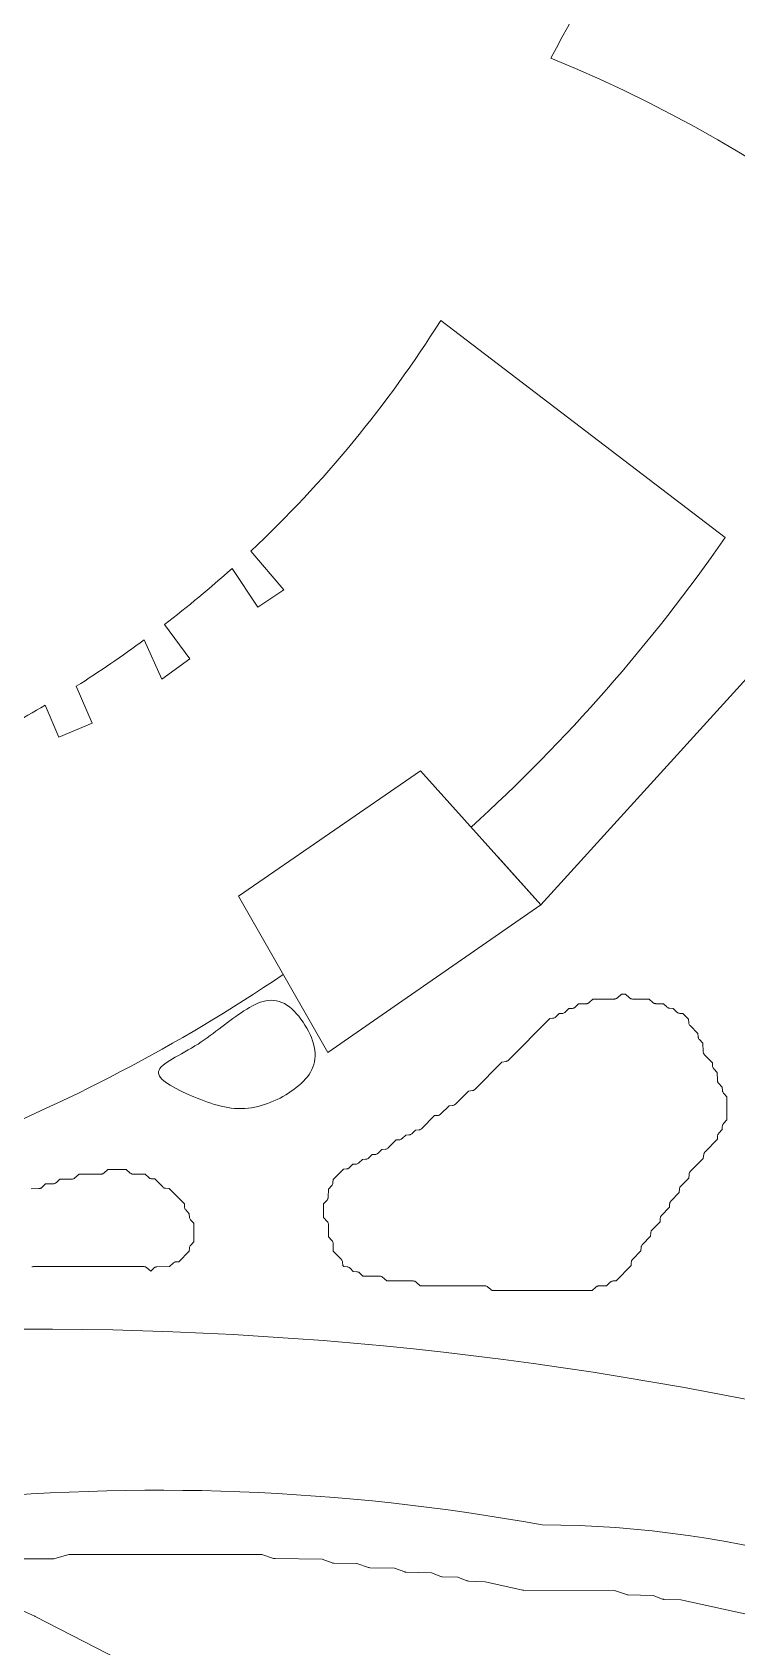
# Model space of a CAD drawing. Header units: inches. Extents: x 36 to 80.3, y 17.3 to 55.9.
# Drawn here: x 57.42 to 61.32, y 30.96 to 39.88 of the extents above; entities that cross this region are included whole.
import ezdxf

# ---------------------------------------------------------------- set-up
doc = ezdxf.new("R2010")
doc.units = ezdxf.units.IN
for name, color, linetype, lineweight in [('01_ORIGINAL_CAD', 7, 'CONTINUOUS', 20), ('02_APPROVED_PDF_OUTLINES', 7, 'CONTINUOUS', 15), ('03_ADDED_AREAS_SAME_COMPOSITION', 7, 'CONTINUOUS', 15)]:
    doc.layers.add(name, color=color, linetype=linetype, lineweight=lineweight)

msp = doc.modelspace()

# ---------------------------------------------------------------- linework, layer by layer
at = {"layer": '01_ORIGINAL_CAD'}
for points in [[(60.2903, 39.7397, -0.089338), (62.8134, 42.9443, -0.322066), (66.0509, 42.9443, -0.030946), (69.1112, 38.8335, -0.044664), (70.7797, 33.5539, -0.301674), (68.9667, 31.1439, -0.082145), (65.5911, 31.0784)], [(60.2903, 39.7397, -0.300089), (65.1799, 32.5384)], [(59.8492, 35.4884, 0.057164), (61.253, 37.0882), (59.6813, 38.2893, -0.064319), (58.6323, 37.0141, -0.064319)], [(59.9983, 35.3223), (60.235, 35.0586), (61.8312, 36.8162), (61.9333, 37.4176, -0.214593), (63.5216, 35.6018, 0.212382), (64.1876, 33.5175, -0.642649), (62.1657, 32.1496, 0.132984), (51.6147, 31.858, -0.471407), (50.9129, 32.2446)], [(58.5281, 36.9184, -0.018836), (58.1551, 36.6078, -0.018836)], [(58.0434, 36.5236, -0.017658), (57.6677, 36.2668, -0.017658)], [(57.4962, 36.1619, -0.017305), (57.1045, 35.9487, -0.017305)], [(56.9594, 33.703, 0.056142), (58.8111, 34.6734)], [(53.6498, 30.945, -0.14301), (60.2429, 31.6303, -0.286424), (65.3601, 28.4306), (66.4807, 23.8898, -0.272091), (64.8996, 18.9541), (63.6613, 17.5325)]]:
    msp.add_lwpolyline(points, format="xyb", dxfattribs=at)
for points in [[(58.5281, 36.9184), (58.6704, 36.7041), (58.8136, 36.7992), (58.6323, 37.0141)], [(58.0434, 36.5236), (58.1409, 36.3052), (58.2947, 36.4191), (58.1551, 36.6078)], [(57.4962, 36.1619), (57.5715, 35.985), (57.7545, 36.0629), (57.6677, 36.2668)], [(58.564, 35.1056), (59.0582, 34.2414), (60.235, 35.0586), (59.5701, 35.7993), (58.564, 35.1056)]]:
    msp.add_lwpolyline(points, dxfattribs=at)
at = {"layer": '02_APPROVED_PDF_OUTLINES'}
msp.add_lwpolyline([(60.6802, 34.5644), (60.7018, 34.5644), (60.7246, 34.5442), (60.7269, 34.5423), (60.7295, 34.5407), (60.7323, 34.5395), (60.7351, 34.5386), (60.7381, 34.5381), (60.7411, 34.5379), (60.834, 34.5377), (60.8539, 34.5188), (60.8563, 34.5169), (60.8588, 34.5152), (60.8616, 34.5139), (60.8645, 34.5129), (60.8675, 34.5122), (60.8706, 34.512), (60.9132, 34.5111), (60.9306, 34.4939), (60.9332, 34.4916), (60.9361, 34.4897), (60.9393, 34.4883), (60.9426, 34.4872), (60.946, 34.4867), (60.966, 34.4849), (60.9867, 34.4653), (60.9895, 34.463), (60.9925, 34.4611), (60.9958, 34.4598), (60.9993, 34.4588), (61.0028, 34.4584), (61.0191, 34.4577), (61.0503, 34.4263), (61.0521, 34.4063), (61.0526, 34.4029), (61.0536, 34.3996), (61.0551, 34.3965), (61.0569, 34.3936), (61.0592, 34.391), (61.1031, 34.3463), (61.1039, 34.3295), (61.1043, 34.326), (61.1052, 34.3226), (61.1066, 34.3193), (61.1084, 34.3163), (61.1106, 34.3135), (61.1298, 34.293), (61.132, 34.2463), (61.1323, 34.2433), (61.133, 34.2404), (61.134, 34.2375), (61.1354, 34.2348), (61.1371, 34.2323), (61.1391, 34.23), (61.1831, 34.1853), (61.1838, 34.1685), (61.1842, 34.165), (61.1851, 34.1616), (61.1865, 34.1583), (61.1883, 34.1553), (61.1905, 34.1525), (61.2095, 34.1322), (61.2105, 34.0885), (61.2108, 34.0855), (61.2114, 34.0825), (61.2123, 34.0797), (61.2137, 34.0769), (61.2153, 34.0744), (61.2172, 34.072), (61.2368, 34.0511), (61.2386, 34.0307), (61.2391, 34.0273), (61.2401, 34.024), (61.2416, 34.0209), (61.2434, 34.018), (61.2456, 34.0154), (61.2626, 33.998), (61.2629, 33.8692), (61.2442, 33.8491), (61.242, 33.8464), (61.2402, 33.8433), (61.2388, 33.8401), (61.2379, 33.8367), (61.2376, 33.8332), (61.2369, 33.816), (61.2178, 33.7954), (61.2156, 33.7927), (61.2137, 33.7896), (61.2124, 33.7864), (61.2115, 33.783), (61.2111, 33.7795), (61.2104, 33.7627), (61.1421, 33.6934), (61.14, 33.691), (61.1382, 33.6883), (61.1368, 33.6854), (61.1357, 33.6824), (61.1351, 33.6793), (61.1319, 33.6562), (61.0608, 33.5837), (61.0585, 33.5811), (61.0566, 33.5781), (61.0552, 33.575), (61.0542, 33.5717), (61.0537, 33.5683), (61.052, 33.5483), (61.0078, 33.5031), (61.0056, 33.5005), (61.0037, 33.4976), (61.0023, 33.4944), (61.0013, 33.4911), (61.0007, 33.4877), (60.999, 33.4676), (60.9533, 33.4198), (60.9514, 33.4175), (60.9497, 33.4149), (60.9484, 33.4123), (60.9473, 33.4094), (60.9467, 33.4065), (60.9464, 33.4035), (60.9457, 33.3867), (60.9019, 33.342), (60.8997, 33.3394), (60.8978, 33.3364), (60.8964, 33.3333), (60.8954, 33.33), (60.8949, 33.3266), (60.8932, 33.3066), (60.849, 33.2614), (60.8467, 33.2588), (60.8449, 33.2559), (60.8435, 33.2527), (60.8425, 33.2494), (60.8419, 33.246), (60.8403, 33.226), (60.7961, 33.1809), (60.7938, 33.1782), (60.792, 33.1753), (60.7905, 33.1722), (60.7895, 33.1689), (60.789, 33.1655), (60.7873, 33.1453), (60.7416, 33.0975), (60.7396, 33.0952), (60.738, 33.0927), (60.7366, 33.09), (60.7356, 33.0872), (60.7349, 33.0842), (60.7346, 33.0813), (60.734, 33.0645), (60.6504, 32.9798), (60.6341, 32.9791), (60.6306, 32.9786), (60.6271, 32.9777), (60.6238, 32.9763), (60.6208, 32.9745), (60.618, 32.9722), (60.598, 32.9532), (60.5551, 32.9522), (60.552, 32.9519), (60.549, 32.9513), (60.5461, 32.9503), (60.5433, 32.9489), (60.5408, 32.9473), (60.5384, 32.9453), (60.5187, 32.9265), (59.9661, 32.9261), (59.9402, 32.9472), (59.9374, 32.9492), (59.9344, 32.9508), (59.9311, 32.9519), (59.9278, 32.9526), (59.9244, 32.9529), (59.5685, 32.9526), (59.5457, 32.9728), (59.5433, 32.9747), (59.5407, 32.9763), (59.538, 32.9775), (59.5351, 32.9784), (59.5321, 32.9789), (59.5291, 32.9791), (59.3827, 32.9793), (59.3598, 32.9995), (59.3575, 33.0014), (59.3549, 33.003), (59.3521, 33.0042), (59.3493, 33.0051), (59.3463, 33.0056), (59.3433, 33.0058), (59.2507, 33.006), (59.2335, 33.0231), (59.2309, 33.0253), (59.228, 33.0272), (59.2248, 33.0287), (59.2215, 33.0297), (59.2181, 33.0302), (59.1984, 33.0319), (59.1804, 33.0499), (59.1778, 33.0521), (59.1748, 33.054), (59.1717, 33.0555), (59.1684, 33.0565), (59.165, 33.057), (59.1454, 33.0587), (59.1404, 33.0638), (59.1386, 33.0838), (59.1381, 33.0872), (59.1371, 33.0905), (59.1356, 33.0936), (59.1338, 33.0965), (59.1315, 33.0991), (59.0878, 33.1436), (59.0868, 33.1869), (59.0865, 33.1899), (59.0859, 33.1929), (59.0849, 33.1958), (59.0836, 33.1985), (59.082, 33.2011), (59.0801, 33.2034), (59.0613, 33.2235), (59.0609, 33.291), (59.0606, 33.2946), (59.0598, 33.2981), (59.0586, 33.3014), (59.0568, 33.3045), (59.0547, 33.3074), (59.0345, 33.3304), (59.0344, 33.4062), (59.0531, 33.4263), (59.055, 33.4287), (59.0566, 33.4312), (59.0579, 33.434), (59.0589, 33.4368), (59.0595, 33.4398), (59.0597, 33.4428), (59.0606, 33.4865), (59.0795, 33.5069), (59.0817, 33.5096), (59.0835, 33.5126), (59.0848, 33.5159), (59.0857, 33.5193), (59.0861, 33.5228), (59.0868, 33.5396), (59.1439, 33.5974), (59.1601, 33.5982), (59.1637, 33.5986), (59.1672, 33.5995), (59.1704, 33.6009), (59.1735, 33.6028), (59.1763, 33.605), (59.1965, 33.6243), (59.2132, 33.625), (59.2167, 33.6255), (59.2202, 33.6264), (59.2235, 33.6278), (59.2265, 33.6296), (59.2293, 33.6319), (59.2495, 33.6512), (59.2662, 33.6519), (59.2698, 33.6523), (59.2732, 33.6533), (59.2765, 33.6547), (59.2796, 33.6565), (59.2823, 33.6588), (59.3025, 33.6781), (59.3193, 33.6788), (59.3228, 33.6792), (59.3263, 33.6801), (59.3296, 33.6815), (59.3326, 33.6834), (59.3354, 33.6857), (59.356, 33.7054), (59.376, 33.7072), (59.3795, 33.7077), (59.3828, 33.7088), (59.386, 33.7102), (59.3889, 33.7121), (59.3915, 33.7144), (59.4355, 33.7587), (59.4518, 33.7594), (59.4554, 33.7598), (59.4588, 33.7608), (59.4621, 33.7622), (59.4652, 33.764), (59.4679, 33.7663), (59.4882, 33.7856), (59.5049, 33.7863), (59.5084, 33.7867), (59.5119, 33.7876), (59.5152, 33.789), (59.5182, 33.7909), (59.521, 33.7932), (59.5416, 33.8129), (59.5616, 33.8147), (59.5651, 33.8152), (59.5684, 33.8163), (59.5716, 33.8177), (59.5745, 33.8197), (59.5771, 33.822), (59.6476, 33.893), (59.6639, 33.8938), (59.667, 33.8941), (59.6699, 33.8948), (59.6728, 33.8958), (59.6755, 33.8972), (59.678, 33.8989), (59.6803, 33.9009), (59.7274, 33.9472), (59.7472, 33.949), (59.7506, 33.9496), (59.754, 33.9506), (59.7571, 33.9521), (59.7601, 33.954), (59.7627, 33.9563), (59.8342, 34.0284), (59.8568, 34.0317), (59.86, 34.0323), (59.863, 34.0334), (59.8659, 34.0349), (59.8686, 34.0367), (59.871, 34.0388), (60.0197, 34.1896), (60.0423, 34.1928), (60.0455, 34.1935), (60.0486, 34.1946), (60.0514, 34.196), (60.0541, 34.1979), (60.0565, 34.2), (60.2837, 34.4303), (60.3, 34.4311), (60.3035, 34.4315), (60.307, 34.4324), (60.3103, 34.4338), (60.3133, 34.4357), (60.3161, 34.4379), (60.3363, 34.4572), (60.353, 34.4579), (60.3566, 34.4584), (60.36, 34.4593), (60.3633, 34.4607), (60.3664, 34.4625), (60.3691, 34.4648), (60.3898, 34.4845), (60.4098, 34.4863), (60.4132, 34.4869), (60.4165, 34.4879), (60.4196, 34.4893), (60.4226, 34.4912), (60.4252, 34.4935), (60.4425, 34.5107), (60.4851, 34.5117), (60.4881, 34.512), (60.4911, 34.5126), (60.494, 34.5136), (60.4968, 34.5149), (60.4994, 34.5166), (60.5017, 34.5186), (60.5215, 34.5374), (60.641, 34.5378), (60.644, 34.538), (60.6469, 34.5385), (60.6498, 34.5394), (60.6526, 34.5407), (60.6551, 34.5423), (60.6575, 34.5441)], close=True, dxfattribs=at)
msp.add_lwpolyline([(57.4183, 33.4885), (57.461, 33.4895), (57.464, 33.4898), (57.467, 33.4904), (57.4699, 33.4914), (57.4727, 33.4928), (57.4753, 33.4944), (57.4776, 33.4964), (57.4976, 33.5154), (57.5405, 33.5164), (57.5436, 33.5167), (57.5466, 33.5173), (57.5495, 33.5183), (57.5523, 33.5197), (57.5549, 33.5213), (57.5572, 33.5233), (57.577, 33.5422), (57.6434, 33.5425), (57.6464, 33.5427), (57.6493, 33.5432), (57.6522, 33.5441), (57.655, 33.5454), (57.6575, 33.5469), (57.6599, 33.5488), (57.6826, 33.5691), (57.8026, 33.5694), (57.8056, 33.5696), (57.8085, 33.5702), (57.8114, 33.5711), (57.8142, 33.5723), (57.8167, 33.5739), (57.8191, 33.5758), (57.8418, 33.596), (57.943, 33.5961), (57.9658, 33.5758), (57.9682, 33.574), (57.9707, 33.5724), (57.9735, 33.5712), (57.9764, 33.5703), (57.9793, 33.5697), (57.9823, 33.5696), (58.0487, 33.5693), (58.0686, 33.5505), (58.0714, 33.5482), (58.0744, 33.5464), (58.0777, 33.545), (58.0812, 33.5441), (58.0847, 33.5437), (58.101, 33.543), (58.1452, 33.4988), (58.1479, 33.4965), (58.1508, 33.4946), (58.1539, 33.4931), (58.1573, 33.4921), (58.1607, 33.4915), (58.1803, 33.4898), (58.2647, 33.4047), (58.2654, 33.3879), (58.2658, 33.3844), (58.2667, 33.381), (58.2681, 33.3778), (58.2699, 33.3747), (58.2721, 33.372), (58.2917, 33.351), (58.2935, 33.3306), (58.294, 33.3273), (58.295, 33.324), (58.2965, 33.3209), (58.2983, 33.318), (58.3005, 33.3154), (58.3175, 33.2979), (58.3177, 33.196), (58.2991, 33.1759), (58.2969, 33.1732), (58.295, 33.1701), (58.2937, 33.1669), (58.2928, 33.1635), (58.2924, 33.1599), (58.2917, 33.1432), (58.2346, 33.0853), (58.2184, 33.0846), (58.2148, 33.0842), (58.2114, 33.0833), (58.2081, 33.0819), (58.205, 33.08), (58.2023, 33.0777), (58.1824, 33.0588), (58.113, 33.0577), (58.1099, 33.0575), (58.1069, 33.0569), (58.1039, 33.0559), (58.1011, 33.0545), (58.0985, 33.0528), (58.0961, 33.0508), (58.0786, 33.0342), (58.0553, 33.0532), (58.0525, 33.0552), (58.0495, 33.0567), (58.0463, 33.0579), (58.0429, 33.0586), (58.0395, 33.0588), (57.429, 33.0584), (57.4256, 33.0581), (57.4222, 33.0574)], dxfattribs=at)
msp.add_open_spline([(58.1212, 34.1276), (58.117, 34.1747), (58.2244, 34.217), (58.3231, 34.2782), (58.4149, 34.3351), (58.4993, 34.4084), (58.5783, 34.4622), (58.6625, 34.5195), (58.7405, 34.5546), (58.8177, 34.5123), (58.8911, 34.472), (58.9637, 34.3616), (58.9822, 34.2729), (59.0019, 34.1786), (58.9604, 34.1089), (58.8834, 34.0483), (58.8129, 33.9928), (58.7126, 33.9449), (58.6183, 33.9341), (58.5151, 33.9223), (58.4191, 33.9549), (58.3171, 33.9975), (58.2235, 34.0366), (58.125, 34.0841), (58.1212, 34.1276)], degree=3, knots=[0, 0, 0, 0, 0.129704, 0.129704, 0.129704, 0.250294, 0.250294, 0.250294, 0.378715, 0.378715, 0.378715, 0.500938, 0.500938, 0.500938, 0.63101, 0.63101, 0.63101, 0.750132, 0.750132, 0.750132, 0.880417, 0.880417, 0.880417, 1, 1, 1, 1], dxfattribs=at)
at = {"layer": '03_ADDED_AREAS_SAME_COMPOSITION'}
for points in [[(57.2013, 31.4424), (57.536, 31.4425), (57.5395, 31.4428), (57.5429, 31.4435), (57.6262, 31.4674), (58.6922, 31.4674), (58.7581, 31.4455), (58.7619, 31.4445), (58.7657, 31.4442), (59.0264, 31.4416), (59.0822, 31.4208), (59.085, 31.4199), (59.0878, 31.4194), (59.0906, 31.4192), (59.2171, 31.4174), (59.2831, 31.3955), (59.2868, 31.3946), (59.2905, 31.3942), (59.4263, 31.3917), (59.4822, 31.3708), (59.4849, 31.37), (59.4876, 31.3694), (59.4904, 31.3692), (59.6309, 31.3657), (59.6819, 31.3459), (59.6846, 31.345), (59.6874, 31.3445), (59.6902, 31.3442), (59.776, 31.3417), (59.8261, 31.3221), (59.8287, 31.3212), (59.8315, 31.3206), (59.8342, 31.3204), (59.9278, 31.3167), (60.1355, 31.2698), (60.1382, 31.2694), (60.1409, 31.2692), (60.6422, 31.2674), (60.7081, 31.2455), (60.7117, 31.2446), (60.7154, 31.2442), (60.8559, 31.2407), (60.9069, 31.2209), (60.9096, 31.22), (60.9123, 31.2195), (60.915, 31.2192), (61.0077, 31.2157), (61.5549, 31.0959)], [(59.2406, 30.1998), (57.4406, 31.1248), (57.4393, 31.1255), (57.2089, 31.2277)]]:
    msp.add_lwpolyline(points, dxfattribs=at)

doc.saveas('drawing.dxf')
